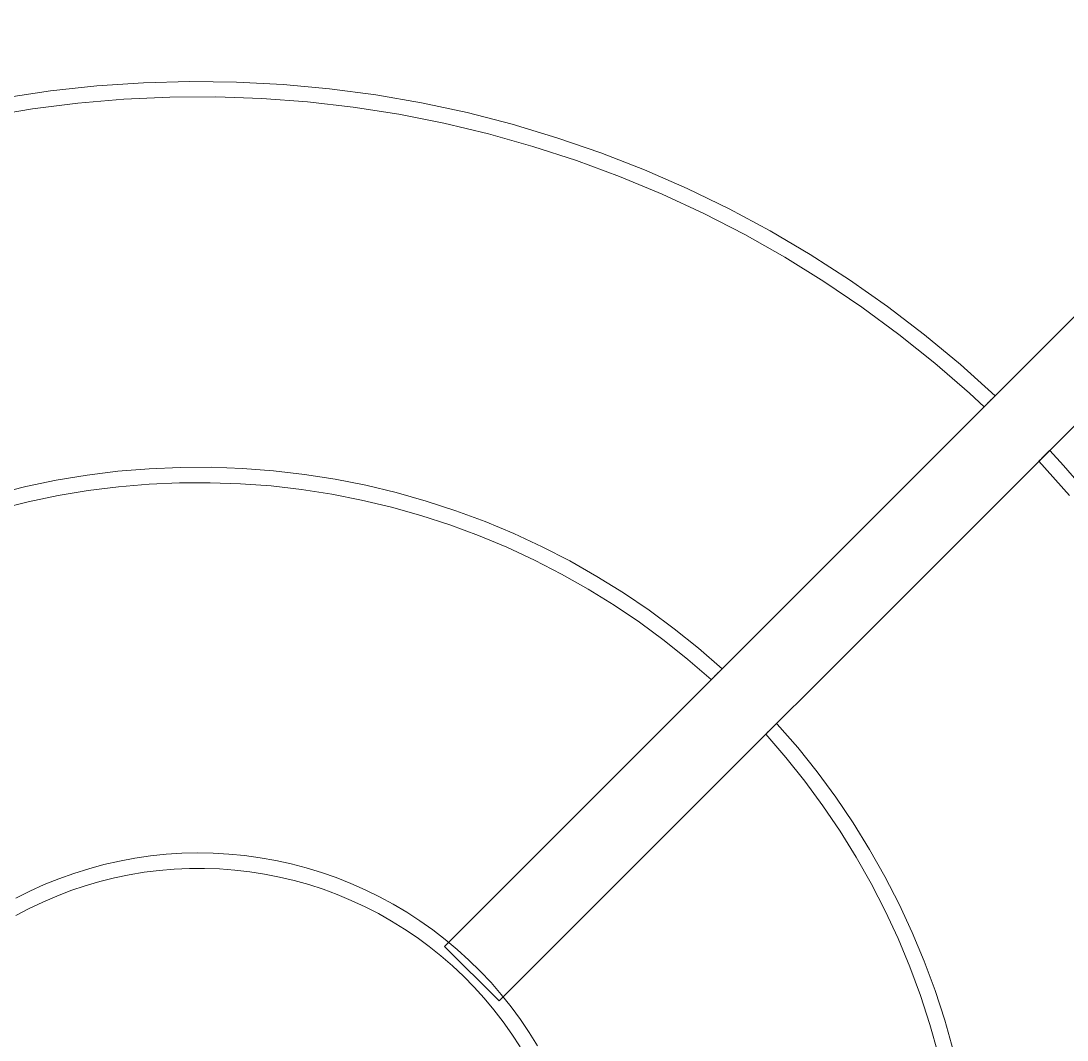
# Model space of a CAD drawing. Header units: millimetres. Extents: x -22227 to 20164, y 15335 to 61747.
# Drawn here: x -6296.5 to -6160.9, y 61273.7 to 61405.8 of the extents above; entities that cross this region are included whole.
import ezdxf

# ---------------------------------------------------------------- set-up
doc = ezdxf.new("R2010")
doc.units = ezdxf.units.MM
doc.layers.add('A-DETL-THIN', color=7, linetype='Continuous', lineweight=9)
doc.layers.add('M-EQPM', color=7, linetype='Continuous', lineweight=5)

# ---------------------------------------------------------------- blocks, each defined once
blk = doc.blocks.new('DanNong_VRV - OD-A-1-1235631-MẶT BẰNG BỐ TRÍ THIẾT BỊ')
at = {"layer": 'M-EQPM'}
for p, q in [((-410.68, 227.11), (-218.35, 419.45)), ((-221.18, 416.62), (-410.68, 227.11)), ((-211.28, 412.38), (-403.61, 220.04)), ((-403.61, 220.04), (-214.1, 409.55)), ((-403.61, 220.04), (-410.68, 227.11)), ((-410.68, 227.11), (-403.61, 220.04))]:
    blk.add_line(p, q, dxfattribs=at)
at = {"layer": 'M-EQPM', "flags": 128}
for points in [[(-339.32, 298.47), (-343.81, 302.51), (-348.46, 306.37), (-353.26, 310.03), (-358.2, 313.5), (-363.28, 316.77), (-368.49, 319.84), (-373.81, 322.69), (-379.24, 325.33), (-384.77, 327.75), (-390.4, 329.95), (-396.11, 331.92), (-401.89, 333.66), (-407.74, 335.17), (-413.64, 336.44), (-419.59, 337.48), (-425.58, 338.27), (-431.6, 338.83), (-437.63, 339.14), (-443.67, 339.22), (-449.7, 339.05), (-455.73, 338.64), (-461.73, 337.99), (-467.71, 337.1)], [(-469.97, 334.67), (-464.09, 335.65), (-458.18, 336.4), (-452.24, 336.9), (-446.28, 337.17), (-440.32, 337.21), (-434.37, 337), (-428.43, 336.56), (-422.5, 335.87), (-416.62, 334.96), (-410.77, 333.8), (-404.97, 332.42), (-399.24, 330.8), (-393.57, 328.96), (-387.98, 326.89), (-382.48, 324.6), (-377.07, 322.09), (-371.77, 319.37), (-366.58, 316.43), (-361.52, 313.29), (-356.58, 309.96), (-351.78, 306.42), (-347.13, 302.7), (-342.63, 298.8), (-340.74, 297.06)], [(-326.49, 284.87), (-330.44, 289.44), (-332.25, 291.4)], [(-374.71, 263.09), (-377.75, 265.74), (-380.91, 268.27), (-384.16, 270.67), (-387.5, 272.93), (-390.93, 275.06), (-394.44, 277.06), (-398.04, 278.91), (-401.7, 280.61), (-405.42, 282.17), (-409.21, 283.58), (-413.05, 284.83), (-416.94, 285.93), (-420.87, 286.88), (-424.83, 287.66), (-428.82, 288.29), (-432.83, 288.76), (-436.86, 289.06), (-440.9, 289.21), (-444.94, 289.19), (-448.97, 289.01), (-453, 288.68), (-457.01, 288.18), (-460.99, 287.52), (-464.95, 286.7), (-468.87, 285.72)], [(-333.66, 289.99), (-329.68, 285.55)], [(-468.47, 283.76), (-464.63, 284.72), (-460.75, 285.53), (-456.84, 286.18), (-452.92, 286.67), (-448.97, 287.01), (-445.01, 287.19), (-441.05, 287.21), (-437.1, 287.07), (-433.15, 286.78), (-429.21, 286.33), (-425.3, 285.72), (-421.42, 284.95), (-417.57, 284.03), (-413.75, 282.96), (-409.99, 281.73), (-406.28, 280.36), (-402.62, 278.83), (-399.03, 277.17), (-395.51, 275.36), (-392.06, 273.41), (-388.69, 271.32), (-385.41, 269.11), (-382.22, 266.76), (-379.13, 264.29), (-376.14, 261.69), (-376.12, 261.67)], [(-344.76, 213.66), (-345.85, 217.55), (-347.1, 221.39), (-348.5, 225.18), (-350.06, 228.91), (-351.76, 232.57), (-353.6, 236.17), (-355.59, 239.68), (-357.72, 243.12), (-359.98, 246.46), (-362.38, 249.72), (-364.9, 252.87), (-367.55, 255.92), (-367.63, 256.02)], [(-369.05, 254.6), (-366.45, 251.61), (-363.98, 248.52), (-361.63, 245.33), (-359.41, 242.05), (-357.33, 238.69), (-355.38, 235.24), (-353.57, 231.72), (-351.9, 228.13), (-350.38, 224.47), (-349, 220.76), (-347.77, 216.99), (-346.7, 213.18)], [(-398.62, 214.21), (-399.69, 215.94), (-400.83, 217.63), (-402.04, 219.27), (-403.32, 220.87), (-404.65, 222.41), (-406.05, 223.89), (-407.51, 225.32), (-409.02, 226.69), (-410.58, 228), (-412.2, 229.25), (-413.86, 230.42), (-415.57, 231.54), (-417.33, 232.58), (-419.12, 233.55), (-420.95, 234.45), (-422.82, 235.27), (-424.72, 236.02), (-426.64, 236.69), (-428.59, 237.29), (-430.57, 237.81), (-432.56, 238.24), (-434.57, 238.6), (-436.59, 238.88), (-438.62, 239.07), (-440.65, 239.19), (-442.69, 239.22), (-444.73, 239.17), (-446.77, 239.04), (-448.8, 238.83), (-450.82, 238.54), (-452.82, 238.17), (-454.81, 237.71), (-456.78, 237.18), (-458.73, 236.57), (-460.65, 235.88), (-462.54, 235.12), (-464.4, 234.28), (-466.22, 233.37)], [(-466.22, 231.1), (-464.49, 232.01), (-462.72, 232.86), (-460.92, 233.63), (-459.09, 234.33), (-457.23, 234.96), (-455.35, 235.51), (-453.45, 235.98), (-451.53, 236.38), (-449.6, 236.71), (-447.65, 236.95), (-445.7, 237.12), (-443.74, 237.21), (-441.78, 237.22), (-439.83, 237.15), (-437.87, 237), (-435.92, 236.78), (-433.99, 236.48), (-432.07, 236.1), (-430.16, 235.64), (-428.27, 235.11), (-426.41, 234.51), (-424.57, 233.82), (-422.76, 233.07), (-420.98, 232.25), (-419.24, 231.35), (-417.53, 230.39), (-415.87, 229.35), (-414.24, 228.26), (-412.67, 227.09), (-411.14, 225.87), (-409.66, 224.59), (-408.23, 223.24), (-406.85, 221.84), (-405.54, 220.39), (-404.28, 218.89), (-403.09, 217.34), (-401.95, 215.74), (-400.89, 214.09)]]:
    blk.add_lwpolyline(points, dxfattribs=at)
at = {"layer": 'M-EQPM'}
for points in [[(-339.32, 298.47), (-339.32, 298.47), (-339.34, 298.45), (-339.45, 298.35), (-339.61, 298.19), (-339.81, 297.99), (-340.03, 297.77), (-340.25, 297.54), (-340.45, 297.34), (-340.61, 297.18), (-340.71, 297.08), (-340.74, 297.06), (-340.74, 297.06)], [(-340.74, 297.06), (-340.74, 297.06), (-340.71, 297.08), (-340.61, 297.18), (-340.45, 297.34), (-340.25, 297.54), (-340.03, 297.77), (-339.81, 297.99), (-339.61, 298.19), (-339.45, 298.35), (-339.34, 298.45), (-339.32, 298.47), (-339.32, 298.47)], [(-333.66, 289.99), (-333.66, 289.99), (-333.64, 290.01), (-333.54, 290.11), (-333.38, 290.27), (-333.18, 290.47), (-332.96, 290.69), (-332.74, 290.92), (-332.53, 291.12), (-332.38, 291.28), (-332.27, 291.38), (-332.25, 291.4), (-332.25, 291.4)], [(-332.25, 291.4), (-332.25, 291.4), (-332.27, 291.38), (-332.38, 291.28), (-332.53, 291.12), (-332.74, 290.92), (-332.96, 290.69), (-333.18, 290.47), (-333.38, 290.27), (-333.54, 290.11), (-333.64, 290.01), (-333.66, 289.99), (-333.66, 289.99)], [(-374.71, 263.09), (-374.71, 263.09), (-374.73, 263.07), (-374.83, 262.96), (-374.99, 262.8), (-375.19, 262.6), (-375.41, 262.38), (-375.64, 262.16), (-375.84, 261.96), (-376, 261.8), (-376.1, 261.7), (-376.12, 261.67), (-376.12, 261.67)], [(-376.12, 261.67), (-376.12, 261.67), (-376.1, 261.7), (-376, 261.8), (-375.84, 261.96), (-375.64, 262.16), (-375.41, 262.38), (-375.19, 262.6), (-374.99, 262.8), (-374.83, 262.96), (-374.73, 263.07), (-374.71, 263.09), (-374.71, 263.09)], [(-369.05, 254.6), (-369.05, 254.6), (-369.03, 254.62), (-368.92, 254.73), (-368.77, 254.89), (-368.56, 255.09), (-368.34, 255.31), (-368.12, 255.53), (-367.92, 255.73), (-367.76, 255.89), (-367.66, 255.99), (-367.63, 256.02), (-367.63, 256.02)], [(-367.63, 256.02), (-367.63, 256.02), (-367.66, 255.99), (-367.76, 255.89), (-367.92, 255.73), (-368.12, 255.53), (-368.34, 255.31), (-368.56, 255.09), (-368.77, 254.89), (-368.92, 254.73), (-369.03, 254.62), (-369.05, 254.6), (-369.05, 254.6)]]:
    blk.add_open_spline(points, degree=3, dxfattribs=at)
blk = doc.blocks.new('DanNong_VRV - OD-A-1-V165-MẶT BẰNG BỐ TRÍ THIẾT BỊ')
at = {"layer": 'A-DETL-THIN'}
blk.add_line((-367.55, 255.92), (-367.63, 256.02), dxfattribs=at)
at = {"layer": 'M-EQPM'}
for p, q in [((-410.68, 227.11), (-218.35, 419.45)), ((-221.18, 416.62), (-410.68, 227.11)), ((-211.28, 412.38), (-403.61, 220.04)), ((-403.61, 220.04), (-214.1, 409.55)), ((-403.61, 220.04), (-410.68, 227.11)), ((-410.68, 227.11), (-403.61, 220.04))]:
    blk.add_line(p, q, dxfattribs=at)
at = {"layer": 'M-EQPM', "flags": 128}
for points in [[(-339.32, 298.47), (-343.81, 302.51), (-348.46, 306.37), (-353.26, 310.03), (-358.2, 313.5), (-363.28, 316.77), (-368.49, 319.84), (-373.81, 322.69), (-379.24, 325.33), (-384.77, 327.75), (-390.4, 329.95), (-396.11, 331.92), (-401.89, 333.66), (-407.74, 335.17), (-413.64, 336.44), (-419.59, 337.48), (-425.58, 338.27), (-431.6, 338.83), (-437.63, 339.14), (-443.67, 339.22), (-449.7, 339.05), (-455.73, 338.64), (-461.73, 337.99), (-467.71, 337.1)], [(-469.97, 334.67), (-464.09, 335.65), (-458.18, 336.4), (-452.24, 336.9), (-446.28, 337.17), (-440.32, 337.21), (-434.37, 337), (-428.43, 336.56), (-422.5, 335.87), (-416.62, 334.96), (-410.77, 333.8), (-404.97, 332.42), (-399.24, 330.8), (-393.57, 328.96), (-387.98, 326.89), (-382.48, 324.6), (-377.07, 322.09), (-371.77, 319.37), (-366.58, 316.43), (-361.52, 313.29), (-356.58, 309.96), (-351.78, 306.42), (-347.13, 302.7), (-342.63, 298.8), (-340.74, 297.06)], [(-326.49, 284.87), (-330.44, 289.44), (-332.25, 291.4)], [(-374.71, 263.09), (-377.75, 265.74), (-380.91, 268.27), (-384.16, 270.67), (-387.5, 272.93), (-390.93, 275.06), (-394.44, 277.06), (-398.04, 278.91), (-401.7, 280.61), (-405.42, 282.17), (-409.21, 283.58), (-413.05, 284.83), (-416.94, 285.93), (-420.87, 286.88), (-424.83, 287.66), (-428.82, 288.29), (-432.83, 288.76), (-436.86, 289.06), (-440.9, 289.21), (-444.94, 289.19), (-448.97, 289.01), (-453, 288.68), (-457.01, 288.18), (-460.99, 287.52), (-464.95, 286.7), (-468.87, 285.72)], [(-333.66, 289.99), (-329.68, 285.55)], [(-468.47, 283.76), (-464.63, 284.72), (-460.75, 285.53), (-456.84, 286.18), (-452.92, 286.67), (-448.97, 287.01), (-445.01, 287.19), (-441.05, 287.21), (-437.1, 287.07), (-433.15, 286.78), (-429.21, 286.33), (-425.3, 285.72), (-421.42, 284.95), (-417.57, 284.03), (-413.75, 282.96), (-409.99, 281.73), (-406.28, 280.36), (-402.62, 278.83), (-399.03, 277.17), (-395.51, 275.36), (-392.06, 273.41), (-388.69, 271.32), (-385.41, 269.11), (-382.22, 266.76), (-379.13, 264.29), (-376.14, 261.69), (-376.12, 261.67)], [(-344.76, 213.66), (-345.85, 217.55), (-347.1, 221.39), (-348.5, 225.18), (-350.06, 228.91), (-351.76, 232.57), (-353.6, 236.17), (-355.59, 239.68), (-357.72, 243.12), (-359.98, 246.46), (-362.38, 249.72), (-364.9, 252.87), (-367.55, 255.92), (-367.63, 256.02)], [(-369.05, 254.6), (-366.45, 251.61), (-363.98, 248.52), (-361.63, 245.33), (-359.41, 242.05), (-357.33, 238.69), (-355.38, 235.24), (-353.57, 231.72), (-351.9, 228.13), (-350.38, 224.47), (-349, 220.76), (-347.77, 216.99), (-346.7, 213.18)], [(-398.62, 214.21), (-399.69, 215.94), (-400.83, 217.63), (-402.04, 219.27), (-403.32, 220.87), (-404.65, 222.41), (-406.05, 223.89), (-407.51, 225.32), (-409.02, 226.69), (-410.58, 228), (-412.2, 229.25), (-413.86, 230.42), (-415.57, 231.54), (-417.33, 232.58), (-419.12, 233.55), (-420.95, 234.45), (-422.82, 235.27), (-424.72, 236.02), (-426.64, 236.69), (-428.59, 237.29), (-430.57, 237.81), (-432.56, 238.24), (-434.57, 238.6), (-436.59, 238.88), (-438.62, 239.07), (-440.65, 239.19), (-442.69, 239.22), (-444.73, 239.17), (-446.77, 239.04), (-448.8, 238.83), (-450.82, 238.54), (-452.82, 238.17), (-454.81, 237.71), (-456.78, 237.18), (-458.73, 236.57), (-460.65, 235.88), (-462.54, 235.12), (-464.4, 234.28), (-466.22, 233.37)], [(-466.22, 231.1), (-464.49, 232.01), (-462.72, 232.86), (-460.92, 233.63), (-459.09, 234.33), (-457.23, 234.96), (-455.35, 235.51), (-453.45, 235.98), (-451.53, 236.38), (-449.6, 236.71), (-447.65, 236.95), (-445.7, 237.12), (-443.74, 237.21), (-441.78, 237.22), (-439.83, 237.15), (-437.87, 237), (-435.92, 236.78), (-433.99, 236.48), (-432.07, 236.1), (-430.16, 235.64), (-428.27, 235.11), (-426.41, 234.51), (-424.57, 233.82), (-422.76, 233.07), (-420.98, 232.25), (-419.24, 231.35), (-417.53, 230.39), (-415.87, 229.35), (-414.24, 228.26), (-412.67, 227.09), (-411.14, 225.87), (-409.66, 224.59), (-408.23, 223.24), (-406.85, 221.84), (-405.54, 220.39), (-404.28, 218.89), (-403.09, 217.34), (-401.95, 215.74), (-400.89, 214.09)]]:
    blk.add_lwpolyline(points, dxfattribs=at)
at = {"layer": 'M-EQPM'}
for points in [[(-339.32, 298.47), (-339.32, 298.47), (-339.34, 298.45), (-339.45, 298.35), (-339.61, 298.19), (-339.81, 297.99), (-340.03, 297.77), (-340.25, 297.54), (-340.45, 297.34), (-340.61, 297.18), (-340.71, 297.08), (-340.74, 297.06), (-340.74, 297.06)], [(-340.74, 297.06), (-340.74, 297.06), (-340.71, 297.08), (-340.61, 297.18), (-340.45, 297.34), (-340.25, 297.54), (-340.03, 297.77), (-339.81, 297.99), (-339.61, 298.19), (-339.45, 298.35), (-339.34, 298.45), (-339.32, 298.47), (-339.32, 298.47)], [(-333.66, 289.99), (-333.66, 289.99), (-333.64, 290.01), (-333.54, 290.11), (-333.38, 290.27), (-333.18, 290.47), (-332.96, 290.69), (-332.74, 290.92), (-332.53, 291.12), (-332.38, 291.28), (-332.27, 291.38), (-332.25, 291.4), (-332.25, 291.4)], [(-332.25, 291.4), (-332.25, 291.4), (-332.27, 291.38), (-332.38, 291.28), (-332.53, 291.12), (-332.74, 290.92), (-332.96, 290.69), (-333.18, 290.47), (-333.38, 290.27), (-333.54, 290.11), (-333.64, 290.01), (-333.66, 289.99), (-333.66, 289.99)], [(-374.71, 263.09), (-374.71, 263.09), (-374.73, 263.07), (-374.83, 262.96), (-374.99, 262.8), (-375.19, 262.6), (-375.41, 262.38), (-375.64, 262.16), (-375.84, 261.96), (-376, 261.8), (-376.1, 261.7), (-376.12, 261.67), (-376.12, 261.67)], [(-376.12, 261.67), (-376.12, 261.67), (-376.1, 261.7), (-376, 261.8), (-375.84, 261.96), (-375.64, 262.16), (-375.41, 262.38), (-375.19, 262.6), (-374.99, 262.8), (-374.83, 262.96), (-374.73, 263.07), (-374.71, 263.09), (-374.71, 263.09)], [(-369.05, 254.6), (-369.05, 254.6), (-369.03, 254.62), (-368.92, 254.73), (-368.77, 254.89), (-368.56, 255.09), (-368.34, 255.31), (-368.12, 255.53), (-367.92, 255.73), (-367.76, 255.89), (-367.66, 255.99), (-367.63, 256.02), (-367.63, 256.02)], [(-367.63, 256.02), (-367.63, 256.02), (-367.66, 255.99), (-367.76, 255.89), (-367.92, 255.73), (-368.12, 255.53), (-368.34, 255.31), (-368.56, 255.09), (-368.77, 254.89), (-368.92, 254.73), (-369.03, 254.62), (-369.05, 254.6), (-369.05, 254.6)]]:
    blk.add_open_spline(points, degree=3, dxfattribs=at)
blk = doc.blocks.new('DanNong_VRV - OD-A-1-V174-MẶT BẰNG BỐ TRÍ THIẾT BỊ')
at = {"layer": 'A-DETL-THIN'}
blk.add_line((-367.55, 255.92), (-367.63, 256.02), dxfattribs=at)
at = {"layer": 'M-EQPM'}
for p, q in [((-410.68, 227.11), (-218.35, 419.45)), ((-410.68, 227.11), (-218.35, 419.45)), ((-221.18, 416.62), (-410.68, 227.11)), ((-221.18, 416.62), (-410.68, 227.11)), ((-211.28, 412.38), (-403.61, 220.04)), ((-211.28, 412.38), (-403.61, 220.04)), ((-403.61, 220.04), (-214.1, 409.55)), ((-403.61, 220.04), (-214.1, 409.55)), ((-403.61, 220.04), (-410.68, 227.11)), ((-410.68, 227.11), (-403.61, 220.04)), ((-403.61, 220.04), (-410.68, 227.11)), ((-410.68, 227.11), (-403.61, 220.04))]:
    blk.add_line(p, q, dxfattribs=at)
at = {"layer": 'M-EQPM', "flags": 128}
for points in [[(-339.32, 298.47), (-343.81, 302.51), (-348.46, 306.37), (-353.26, 310.03), (-358.2, 313.5), (-363.28, 316.77), (-368.49, 319.84), (-373.81, 322.69), (-379.24, 325.33), (-384.77, 327.75), (-390.4, 329.95), (-396.11, 331.92), (-401.89, 333.66), (-407.74, 335.17), (-413.64, 336.44), (-419.59, 337.48), (-425.58, 338.27), (-431.6, 338.83), (-437.63, 339.14), (-443.67, 339.22), (-449.7, 339.05), (-455.73, 338.64), (-461.73, 337.99), (-467.71, 337.1)], [(-339.32, 298.47), (-343.81, 302.51), (-348.46, 306.37), (-353.26, 310.03), (-358.2, 313.5), (-363.28, 316.77), (-368.49, 319.84), (-373.81, 322.69), (-379.24, 325.33), (-384.77, 327.75), (-390.4, 329.95), (-396.11, 331.92), (-401.89, 333.66), (-407.74, 335.17), (-413.64, 336.44), (-419.59, 337.48), (-425.58, 338.27), (-431.6, 338.83), (-437.63, 339.14), (-443.67, 339.22), (-449.7, 339.05), (-455.73, 338.64), (-461.73, 337.99), (-467.71, 337.1)], [(-469.97, 334.67), (-464.09, 335.65), (-458.18, 336.4), (-452.24, 336.9), (-446.28, 337.17), (-440.32, 337.21), (-434.37, 337), (-428.43, 336.56), (-422.5, 335.87), (-416.62, 334.96), (-410.77, 333.8), (-404.97, 332.42), (-399.24, 330.8), (-393.57, 328.96), (-387.98, 326.89), (-382.48, 324.6), (-377.07, 322.09), (-371.77, 319.37), (-366.58, 316.43), (-361.52, 313.29), (-356.58, 309.96), (-351.78, 306.42), (-347.13, 302.7), (-342.63, 298.8), (-340.74, 297.06)], [(-469.97, 334.67), (-464.09, 335.65), (-458.18, 336.4), (-452.24, 336.9), (-446.28, 337.17), (-440.32, 337.21), (-434.37, 337), (-428.43, 336.56), (-422.5, 335.87), (-416.62, 334.96), (-410.77, 333.8), (-404.97, 332.42), (-399.24, 330.8), (-393.57, 328.96), (-387.98, 326.89), (-382.48, 324.6), (-377.07, 322.09), (-371.77, 319.37), (-366.58, 316.43), (-361.52, 313.29), (-356.58, 309.96), (-351.78, 306.42), (-347.13, 302.7), (-342.63, 298.8), (-340.74, 297.06)], [(-326.49, 284.87), (-330.44, 289.44), (-332.25, 291.4)], [(-326.49, 284.87), (-330.44, 289.44), (-332.25, 291.4)], [(-374.71, 263.09), (-377.75, 265.74), (-380.91, 268.27), (-384.16, 270.67), (-387.5, 272.93), (-390.93, 275.06), (-394.44, 277.06), (-398.04, 278.91), (-401.7, 280.61), (-405.42, 282.17), (-409.21, 283.58), (-413.05, 284.83), (-416.94, 285.93), (-420.87, 286.88), (-424.83, 287.66), (-428.82, 288.29), (-432.83, 288.76), (-436.86, 289.06), (-440.9, 289.21), (-444.94, 289.19), (-448.97, 289.01), (-453, 288.68), (-457.01, 288.18), (-460.99, 287.52), (-464.95, 286.7), (-468.87, 285.72)], [(-374.71, 263.09), (-377.75, 265.74), (-380.91, 268.27), (-384.16, 270.67), (-387.5, 272.93), (-390.93, 275.06), (-394.44, 277.06), (-398.04, 278.91), (-401.7, 280.61), (-405.42, 282.17), (-409.21, 283.58), (-413.05, 284.83), (-416.94, 285.93), (-420.87, 286.88), (-424.83, 287.66), (-428.82, 288.29), (-432.83, 288.76), (-436.86, 289.06), (-440.9, 289.21), (-444.94, 289.19), (-448.97, 289.01), (-453, 288.68), (-457.01, 288.18), (-460.99, 287.52), (-464.95, 286.7), (-468.87, 285.72)], [(-333.66, 289.99), (-329.68, 285.55)], [(-333.66, 289.99), (-329.68, 285.55)], [(-468.47, 283.76), (-464.63, 284.72), (-460.75, 285.53), (-456.84, 286.18), (-452.92, 286.67), (-448.97, 287.01), (-445.01, 287.19), (-441.05, 287.21), (-437.1, 287.07), (-433.15, 286.78), (-429.21, 286.33), (-425.3, 285.72), (-421.42, 284.95), (-417.57, 284.03), (-413.75, 282.96), (-409.99, 281.73), (-406.28, 280.36), (-402.62, 278.83), (-399.03, 277.17), (-395.51, 275.36), (-392.06, 273.41), (-388.69, 271.32), (-385.41, 269.11), (-382.22, 266.76), (-379.13, 264.29), (-376.14, 261.69), (-376.12, 261.67)], [(-468.47, 283.76), (-464.63, 284.72), (-460.75, 285.53), (-456.84, 286.18), (-452.92, 286.67), (-448.97, 287.01), (-445.01, 287.19), (-441.05, 287.21), (-437.1, 287.07), (-433.15, 286.78), (-429.21, 286.33), (-425.3, 285.72), (-421.42, 284.95), (-417.57, 284.03), (-413.75, 282.96), (-409.99, 281.73), (-406.28, 280.36), (-402.62, 278.83), (-399.03, 277.17), (-395.51, 275.36), (-392.06, 273.41), (-388.69, 271.32), (-385.41, 269.11), (-382.22, 266.76), (-379.13, 264.29), (-376.14, 261.69), (-376.12, 261.67)], [(-344.76, 213.66), (-345.85, 217.55), (-347.1, 221.39), (-348.5, 225.18), (-350.06, 228.91), (-351.76, 232.57), (-353.6, 236.17), (-355.59, 239.68), (-357.72, 243.12), (-359.98, 246.46), (-362.38, 249.72), (-364.9, 252.87), (-367.55, 255.92), (-367.63, 256.02)], [(-344.76, 213.66), (-345.85, 217.55), (-347.1, 221.39), (-348.5, 225.18), (-350.06, 228.91), (-351.76, 232.57), (-353.6, 236.17), (-355.59, 239.68), (-357.72, 243.12), (-359.98, 246.46), (-362.38, 249.72), (-364.9, 252.87), (-367.55, 255.92), (-367.63, 256.02)], [(-369.05, 254.6), (-366.45, 251.61), (-363.98, 248.52), (-361.63, 245.33), (-359.41, 242.05), (-357.33, 238.69), (-355.38, 235.24), (-353.57, 231.72), (-351.9, 228.13), (-350.38, 224.47), (-349, 220.76), (-347.77, 216.99), (-346.7, 213.18)], [(-369.05, 254.6), (-366.45, 251.61), (-363.98, 248.52), (-361.63, 245.33), (-359.41, 242.05), (-357.33, 238.69), (-355.38, 235.24), (-353.57, 231.72), (-351.9, 228.13), (-350.38, 224.47), (-349, 220.76), (-347.77, 216.99), (-346.7, 213.18)], [(-398.62, 214.21), (-399.69, 215.94), (-400.83, 217.63), (-402.04, 219.27), (-403.32, 220.87), (-404.65, 222.41), (-406.05, 223.89), (-407.51, 225.32), (-409.02, 226.69), (-410.58, 228), (-412.2, 229.25), (-413.86, 230.42), (-415.57, 231.54), (-417.33, 232.58), (-419.12, 233.55), (-420.95, 234.45), (-422.82, 235.27), (-424.72, 236.02), (-426.64, 236.69), (-428.59, 237.29), (-430.57, 237.81), (-432.56, 238.24), (-434.57, 238.6), (-436.59, 238.88), (-438.62, 239.07), (-440.65, 239.19), (-442.69, 239.22), (-444.73, 239.17), (-446.77, 239.04), (-448.8, 238.83), (-450.82, 238.54), (-452.82, 238.17), (-454.81, 237.71), (-456.78, 237.18), (-458.73, 236.57), (-460.65, 235.88), (-462.54, 235.12), (-464.4, 234.28), (-466.22, 233.37)], [(-398.62, 214.21), (-399.69, 215.94), (-400.83, 217.63), (-402.04, 219.27), (-403.32, 220.87), (-404.65, 222.41), (-406.05, 223.89), (-407.51, 225.32), (-409.02, 226.69), (-410.58, 228), (-412.2, 229.25), (-413.86, 230.42), (-415.57, 231.54), (-417.33, 232.58), (-419.12, 233.55), (-420.95, 234.45), (-422.82, 235.27), (-424.72, 236.02), (-426.64, 236.69), (-428.59, 237.29), (-430.57, 237.81), (-432.56, 238.24), (-434.57, 238.6), (-436.59, 238.88), (-438.62, 239.07), (-440.65, 239.19), (-442.69, 239.22), (-444.73, 239.17), (-446.77, 239.04), (-448.8, 238.83), (-450.82, 238.54), (-452.82, 238.17), (-454.81, 237.71), (-456.78, 237.18), (-458.73, 236.57), (-460.65, 235.88), (-462.54, 235.12), (-464.4, 234.28), (-466.22, 233.37)], [(-466.22, 231.1), (-464.49, 232.01), (-462.72, 232.86), (-460.92, 233.63), (-459.09, 234.33), (-457.23, 234.96), (-455.35, 235.51), (-453.45, 235.98), (-451.53, 236.38), (-449.6, 236.71), (-447.65, 236.95), (-445.7, 237.12), (-443.74, 237.21), (-441.78, 237.22), (-439.83, 237.15), (-437.87, 237), (-435.92, 236.78), (-433.99, 236.48), (-432.07, 236.1), (-430.16, 235.64), (-428.27, 235.11), (-426.41, 234.51), (-424.57, 233.82), (-422.76, 233.07), (-420.98, 232.25), (-419.24, 231.35), (-417.53, 230.39), (-415.87, 229.35), (-414.24, 228.26), (-412.67, 227.09), (-411.14, 225.87), (-409.66, 224.59), (-408.23, 223.24), (-406.85, 221.84), (-405.54, 220.39), (-404.28, 218.89), (-403.09, 217.34), (-401.95, 215.74), (-400.89, 214.09)], [(-466.22, 231.1), (-464.49, 232.01), (-462.72, 232.86), (-460.92, 233.63), (-459.09, 234.33), (-457.23, 234.96), (-455.35, 235.51), (-453.45, 235.98), (-451.53, 236.38), (-449.6, 236.71), (-447.65, 236.95), (-445.7, 237.12), (-443.74, 237.21), (-441.78, 237.22), (-439.83, 237.15), (-437.87, 237), (-435.92, 236.78), (-433.99, 236.48), (-432.07, 236.1), (-430.16, 235.64), (-428.27, 235.11), (-426.41, 234.51), (-424.57, 233.82), (-422.76, 233.07), (-420.98, 232.25), (-419.24, 231.35), (-417.53, 230.39), (-415.87, 229.35), (-414.24, 228.26), (-412.67, 227.09), (-411.14, 225.87), (-409.66, 224.59), (-408.23, 223.24), (-406.85, 221.84), (-405.54, 220.39), (-404.28, 218.89), (-403.09, 217.34), (-401.95, 215.74), (-400.89, 214.09)]]:
    blk.add_lwpolyline(points, dxfattribs=at)
at = {"layer": 'M-EQPM'}
for points in [[(-339.32, 298.47), (-339.32, 298.47), (-339.34, 298.45), (-339.45, 298.35), (-339.61, 298.19), (-339.81, 297.99), (-340.03, 297.77), (-340.25, 297.54), (-340.45, 297.34), (-340.61, 297.18), (-340.71, 297.08), (-340.74, 297.06), (-340.74, 297.06)], [(-340.74, 297.06), (-340.74, 297.06), (-340.71, 297.08), (-340.61, 297.18), (-340.45, 297.34), (-340.25, 297.54), (-340.03, 297.77), (-339.81, 297.99), (-339.61, 298.19), (-339.45, 298.35), (-339.34, 298.45), (-339.32, 298.47), (-339.32, 298.47)], [(-339.32, 298.47), (-339.32, 298.47), (-339.34, 298.45), (-339.45, 298.35), (-339.61, 298.19), (-339.81, 297.99), (-340.03, 297.77), (-340.25, 297.54), (-340.45, 297.34), (-340.61, 297.18), (-340.71, 297.08), (-340.74, 297.06), (-340.74, 297.06)], [(-340.74, 297.06), (-340.74, 297.06), (-340.71, 297.08), (-340.61, 297.18), (-340.45, 297.34), (-340.25, 297.54), (-340.03, 297.77), (-339.81, 297.99), (-339.61, 298.19), (-339.45, 298.35), (-339.34, 298.45), (-339.32, 298.47), (-339.32, 298.47)], [(-333.66, 289.99), (-333.66, 289.99), (-333.64, 290.01), (-333.54, 290.11), (-333.38, 290.27), (-333.18, 290.47), (-332.96, 290.69), (-332.74, 290.92), (-332.53, 291.12), (-332.38, 291.28), (-332.27, 291.38), (-332.25, 291.4), (-332.25, 291.4)], [(-332.25, 291.4), (-332.25, 291.4), (-332.27, 291.38), (-332.38, 291.28), (-332.53, 291.12), (-332.74, 290.92), (-332.96, 290.69), (-333.18, 290.47), (-333.38, 290.27), (-333.54, 290.11), (-333.64, 290.01), (-333.66, 289.99), (-333.66, 289.99)], [(-333.66, 289.99), (-333.66, 289.99), (-333.64, 290.01), (-333.54, 290.11), (-333.38, 290.27), (-333.18, 290.47), (-332.96, 290.69), (-332.74, 290.92), (-332.53, 291.12), (-332.38, 291.28), (-332.27, 291.38), (-332.25, 291.4), (-332.25, 291.4)], [(-332.25, 291.4), (-332.25, 291.4), (-332.27, 291.38), (-332.38, 291.28), (-332.53, 291.12), (-332.74, 290.92), (-332.96, 290.69), (-333.18, 290.47), (-333.38, 290.27), (-333.54, 290.11), (-333.64, 290.01), (-333.66, 289.99), (-333.66, 289.99)], [(-374.71, 263.09), (-374.71, 263.09), (-374.73, 263.07), (-374.83, 262.96), (-374.99, 262.8), (-375.19, 262.6), (-375.41, 262.38), (-375.64, 262.16), (-375.84, 261.96), (-376, 261.8), (-376.1, 261.7), (-376.12, 261.67), (-376.12, 261.67)], [(-376.12, 261.67), (-376.12, 261.67), (-376.1, 261.7), (-376, 261.8), (-375.84, 261.96), (-375.64, 262.16), (-375.41, 262.38), (-375.19, 262.6), (-374.99, 262.8), (-374.83, 262.96), (-374.73, 263.07), (-374.71, 263.09), (-374.71, 263.09)], [(-374.71, 263.09), (-374.71, 263.09), (-374.73, 263.07), (-374.83, 262.96), (-374.99, 262.8), (-375.19, 262.6), (-375.41, 262.38), (-375.64, 262.16), (-375.84, 261.96), (-376, 261.8), (-376.1, 261.7), (-376.12, 261.67), (-376.12, 261.67)], [(-376.12, 261.67), (-376.12, 261.67), (-376.1, 261.7), (-376, 261.8), (-375.84, 261.96), (-375.64, 262.16), (-375.41, 262.38), (-375.19, 262.6), (-374.99, 262.8), (-374.83, 262.96), (-374.73, 263.07), (-374.71, 263.09), (-374.71, 263.09)], [(-369.05, 254.6), (-369.05, 254.6), (-369.03, 254.62), (-368.92, 254.73), (-368.77, 254.89), (-368.56, 255.09), (-368.34, 255.31), (-368.12, 255.53), (-367.92, 255.73), (-367.76, 255.89), (-367.66, 255.99), (-367.63, 256.02), (-367.63, 256.02)], [(-367.63, 256.02), (-367.63, 256.02), (-367.66, 255.99), (-367.76, 255.89), (-367.92, 255.73), (-368.12, 255.53), (-368.34, 255.31), (-368.56, 255.09), (-368.77, 254.89), (-368.92, 254.73), (-369.03, 254.62), (-369.05, 254.6), (-369.05, 254.6)], [(-369.05, 254.6), (-369.05, 254.6), (-369.03, 254.62), (-368.92, 254.73), (-368.77, 254.89), (-368.56, 255.09), (-368.34, 255.31), (-368.12, 255.53), (-367.92, 255.73), (-367.76, 255.89), (-367.66, 255.99), (-367.63, 256.02), (-367.63, 256.02)], [(-367.63, 256.02), (-367.63, 256.02), (-367.66, 255.99), (-367.76, 255.89), (-367.92, 255.73), (-368.12, 255.53), (-368.34, 255.31), (-368.56, 255.09), (-368.77, 254.89), (-368.92, 254.73), (-369.03, 254.62), (-369.05, 254.6), (-369.05, 254.6)]]:
    blk.add_open_spline(points, degree=3, dxfattribs=at)
blk = doc.blocks.new('DanNong_VRV - OD-A-1-V179-MẶT BẰNG BỐ TRÍ THIẾT BỊ')
at = {"layer": 'A-DETL-THIN'}
blk.add_line((-367.55, 255.92), (-367.63, 256.02), dxfattribs=at)
blk.add_line((-367.55, 255.92), (-367.63, 256.02), dxfattribs=at)
at = {"layer": 'M-EQPM'}
for p, q in [((-410.68, 227.11), (-218.35, 419.45)), ((-410.68, 227.11), (-218.35, 419.45)), ((-221.18, 416.62), (-410.68, 227.11)), ((-221.18, 416.62), (-410.68, 227.11)), ((-211.28, 412.38), (-403.61, 220.04)), ((-211.28, 412.38), (-403.61, 220.04)), ((-403.61, 220.04), (-214.1, 409.55)), ((-403.61, 220.04), (-214.1, 409.55)), ((-403.61, 220.04), (-410.68, 227.11)), ((-410.68, 227.11), (-403.61, 220.04)), ((-403.61, 220.04), (-410.68, 227.11)), ((-410.68, 227.11), (-403.61, 220.04))]:
    blk.add_line(p, q, dxfattribs=at)
at = {"layer": 'M-EQPM', "flags": 128}
for points in [[(-339.32, 298.47), (-343.81, 302.51), (-348.46, 306.37), (-353.26, 310.03), (-358.2, 313.5), (-363.28, 316.77), (-368.49, 319.84), (-373.81, 322.69), (-379.24, 325.33), (-384.77, 327.75), (-390.4, 329.95), (-396.11, 331.92), (-401.89, 333.66), (-407.74, 335.17), (-413.64, 336.44), (-419.59, 337.48), (-425.58, 338.27), (-431.6, 338.83), (-437.63, 339.14), (-443.67, 339.22), (-449.7, 339.05), (-455.73, 338.64), (-461.73, 337.99), (-467.71, 337.1)], [(-339.32, 298.47), (-343.81, 302.51), (-348.46, 306.37), (-353.26, 310.03), (-358.2, 313.5), (-363.28, 316.77), (-368.49, 319.84), (-373.81, 322.69), (-379.24, 325.33), (-384.77, 327.75), (-390.4, 329.95), (-396.11, 331.92), (-401.89, 333.66), (-407.74, 335.17), (-413.64, 336.44), (-419.59, 337.48), (-425.58, 338.27), (-431.6, 338.83), (-437.63, 339.14), (-443.67, 339.22), (-449.7, 339.05), (-455.73, 338.64), (-461.73, 337.99), (-467.71, 337.1)], [(-469.97, 334.67), (-464.09, 335.65), (-458.18, 336.4), (-452.24, 336.9), (-446.28, 337.17), (-440.32, 337.21), (-434.37, 337), (-428.43, 336.56), (-422.5, 335.87), (-416.62, 334.96), (-410.77, 333.8), (-404.97, 332.42), (-399.24, 330.8), (-393.57, 328.96), (-387.98, 326.89), (-382.48, 324.6), (-377.07, 322.09), (-371.77, 319.37), (-366.58, 316.43), (-361.52, 313.29), (-356.58, 309.96), (-351.78, 306.42), (-347.13, 302.7), (-342.63, 298.8), (-340.74, 297.06)], [(-469.97, 334.67), (-464.09, 335.65), (-458.18, 336.4), (-452.24, 336.9), (-446.28, 337.17), (-440.32, 337.21), (-434.37, 337), (-428.43, 336.56), (-422.5, 335.87), (-416.62, 334.96), (-410.77, 333.8), (-404.97, 332.42), (-399.24, 330.8), (-393.57, 328.96), (-387.98, 326.89), (-382.48, 324.6), (-377.07, 322.09), (-371.77, 319.37), (-366.58, 316.43), (-361.52, 313.29), (-356.58, 309.96), (-351.78, 306.42), (-347.13, 302.7), (-342.63, 298.8), (-340.74, 297.06)], [(-326.49, 284.87), (-330.44, 289.44), (-332.25, 291.4)], [(-326.49, 284.87), (-330.44, 289.44), (-332.25, 291.4)], [(-374.71, 263.09), (-377.75, 265.74), (-380.91, 268.27), (-384.16, 270.67), (-387.5, 272.93), (-390.93, 275.06), (-394.44, 277.06), (-398.04, 278.91), (-401.7, 280.61), (-405.42, 282.17), (-409.21, 283.58), (-413.05, 284.83), (-416.94, 285.93), (-420.87, 286.88), (-424.83, 287.66), (-428.82, 288.29), (-432.83, 288.76), (-436.86, 289.06), (-440.9, 289.21), (-444.94, 289.19), (-448.97, 289.01), (-453, 288.68), (-457.01, 288.18), (-460.99, 287.52), (-464.95, 286.7), (-468.87, 285.72)], [(-374.71, 263.09), (-377.75, 265.74), (-380.91, 268.27), (-384.16, 270.67), (-387.5, 272.93), (-390.93, 275.06), (-394.44, 277.06), (-398.04, 278.91), (-401.7, 280.61), (-405.42, 282.17), (-409.21, 283.58), (-413.05, 284.83), (-416.94, 285.93), (-420.87, 286.88), (-424.83, 287.66), (-428.82, 288.29), (-432.83, 288.76), (-436.86, 289.06), (-440.9, 289.21), (-444.94, 289.19), (-448.97, 289.01), (-453, 288.68), (-457.01, 288.18), (-460.99, 287.52), (-464.95, 286.7), (-468.87, 285.72)], [(-333.66, 289.99), (-329.68, 285.55)], [(-333.66, 289.99), (-329.68, 285.55)], [(-468.47, 283.76), (-464.63, 284.72), (-460.75, 285.53), (-456.84, 286.18), (-452.92, 286.67), (-448.97, 287.01), (-445.01, 287.19), (-441.05, 287.21), (-437.1, 287.07), (-433.15, 286.78), (-429.21, 286.33), (-425.3, 285.72), (-421.42, 284.95), (-417.57, 284.03), (-413.75, 282.96), (-409.99, 281.73), (-406.28, 280.36), (-402.62, 278.83), (-399.03, 277.17), (-395.51, 275.36), (-392.06, 273.41), (-388.69, 271.32), (-385.41, 269.11), (-382.22, 266.76), (-379.13, 264.29), (-376.14, 261.69), (-376.12, 261.67)], [(-468.47, 283.76), (-464.63, 284.72), (-460.75, 285.53), (-456.84, 286.18), (-452.92, 286.67), (-448.97, 287.01), (-445.01, 287.19), (-441.05, 287.21), (-437.1, 287.07), (-433.15, 286.78), (-429.21, 286.33), (-425.3, 285.72), (-421.42, 284.95), (-417.57, 284.03), (-413.75, 282.96), (-409.99, 281.73), (-406.28, 280.36), (-402.62, 278.83), (-399.03, 277.17), (-395.51, 275.36), (-392.06, 273.41), (-388.69, 271.32), (-385.41, 269.11), (-382.22, 266.76), (-379.13, 264.29), (-376.14, 261.69), (-376.12, 261.67)], [(-344.76, 213.66), (-345.85, 217.55), (-347.1, 221.39), (-348.5, 225.18), (-350.06, 228.91), (-351.76, 232.57), (-353.6, 236.17), (-355.59, 239.68), (-357.72, 243.12), (-359.98, 246.46), (-362.38, 249.72), (-364.9, 252.87), (-367.55, 255.92), (-367.63, 256.02)], [(-344.76, 213.66), (-345.85, 217.55), (-347.1, 221.39), (-348.5, 225.18), (-350.06, 228.91), (-351.76, 232.57), (-353.6, 236.17), (-355.59, 239.68), (-357.72, 243.12), (-359.98, 246.46), (-362.38, 249.72), (-364.9, 252.87), (-367.55, 255.92), (-367.63, 256.02)], [(-369.05, 254.6), (-366.45, 251.61), (-363.98, 248.52), (-361.63, 245.33), (-359.41, 242.05), (-357.33, 238.69), (-355.38, 235.24), (-353.57, 231.72), (-351.9, 228.13), (-350.38, 224.47), (-349, 220.76), (-347.77, 216.99), (-346.7, 213.18)], [(-369.05, 254.6), (-366.45, 251.61), (-363.98, 248.52), (-361.63, 245.33), (-359.41, 242.05), (-357.33, 238.69), (-355.38, 235.24), (-353.57, 231.72), (-351.9, 228.13), (-350.38, 224.47), (-349, 220.76), (-347.77, 216.99), (-346.7, 213.18)], [(-398.62, 214.21), (-399.69, 215.94), (-400.83, 217.63), (-402.04, 219.27), (-403.32, 220.87), (-404.65, 222.41), (-406.05, 223.89), (-407.51, 225.32), (-409.02, 226.69), (-410.58, 228), (-412.2, 229.25), (-413.86, 230.42), (-415.57, 231.54), (-417.33, 232.58), (-419.12, 233.55), (-420.95, 234.45), (-422.82, 235.27), (-424.72, 236.02), (-426.64, 236.69), (-428.59, 237.29), (-430.57, 237.81), (-432.56, 238.24), (-434.57, 238.6), (-436.59, 238.88), (-438.62, 239.07), (-440.65, 239.19), (-442.69, 239.22), (-444.73, 239.17), (-446.77, 239.04), (-448.8, 238.83), (-450.82, 238.54), (-452.82, 238.17), (-454.81, 237.71), (-456.78, 237.18), (-458.73, 236.57), (-460.65, 235.88), (-462.54, 235.12), (-464.4, 234.28), (-466.22, 233.37)], [(-398.62, 214.21), (-399.69, 215.94), (-400.83, 217.63), (-402.04, 219.27), (-403.32, 220.87), (-404.65, 222.41), (-406.05, 223.89), (-407.51, 225.32), (-409.02, 226.69), (-410.58, 228), (-412.2, 229.25), (-413.86, 230.42), (-415.57, 231.54), (-417.33, 232.58), (-419.12, 233.55), (-420.95, 234.45), (-422.82, 235.27), (-424.72, 236.02), (-426.64, 236.69), (-428.59, 237.29), (-430.57, 237.81), (-432.56, 238.24), (-434.57, 238.6), (-436.59, 238.88), (-438.62, 239.07), (-440.65, 239.19), (-442.69, 239.22), (-444.73, 239.17), (-446.77, 239.04), (-448.8, 238.83), (-450.82, 238.54), (-452.82, 238.17), (-454.81, 237.71), (-456.78, 237.18), (-458.73, 236.57), (-460.65, 235.88), (-462.54, 235.12), (-464.4, 234.28), (-466.22, 233.37)], [(-466.22, 231.1), (-464.49, 232.01), (-462.72, 232.86), (-460.92, 233.63), (-459.09, 234.33), (-457.23, 234.96), (-455.35, 235.51), (-453.45, 235.98), (-451.53, 236.38), (-449.6, 236.71), (-447.65, 236.95), (-445.7, 237.12), (-443.74, 237.21), (-441.78, 237.22), (-439.83, 237.15), (-437.87, 237), (-435.92, 236.78), (-433.99, 236.48), (-432.07, 236.1), (-430.16, 235.64), (-428.27, 235.11), (-426.41, 234.51), (-424.57, 233.82), (-422.76, 233.07), (-420.98, 232.25), (-419.24, 231.35), (-417.53, 230.39), (-415.87, 229.35), (-414.24, 228.26), (-412.67, 227.09), (-411.14, 225.87), (-409.66, 224.59), (-408.23, 223.24), (-406.85, 221.84), (-405.54, 220.39), (-404.28, 218.89), (-403.09, 217.34), (-401.95, 215.74), (-400.89, 214.09)], [(-466.22, 231.1), (-464.49, 232.01), (-462.72, 232.86), (-460.92, 233.63), (-459.09, 234.33), (-457.23, 234.96), (-455.35, 235.51), (-453.45, 235.98), (-451.53, 236.38), (-449.6, 236.71), (-447.65, 236.95), (-445.7, 237.12), (-443.74, 237.21), (-441.78, 237.22), (-439.83, 237.15), (-437.87, 237), (-435.92, 236.78), (-433.99, 236.48), (-432.07, 236.1), (-430.16, 235.64), (-428.27, 235.11), (-426.41, 234.51), (-424.57, 233.82), (-422.76, 233.07), (-420.98, 232.25), (-419.24, 231.35), (-417.53, 230.39), (-415.87, 229.35), (-414.24, 228.26), (-412.67, 227.09), (-411.14, 225.87), (-409.66, 224.59), (-408.23, 223.24), (-406.85, 221.84), (-405.54, 220.39), (-404.28, 218.89), (-403.09, 217.34), (-401.95, 215.74), (-400.89, 214.09)]]:
    blk.add_lwpolyline(points, dxfattribs=at)
at = {"layer": 'M-EQPM'}
for points in [[(-339.32, 298.47), (-339.32, 298.47), (-339.34, 298.45), (-339.45, 298.35), (-339.61, 298.19), (-339.81, 297.99), (-340.03, 297.77), (-340.25, 297.54), (-340.45, 297.34), (-340.61, 297.18), (-340.71, 297.08), (-340.74, 297.06), (-340.74, 297.06)], [(-340.74, 297.06), (-340.74, 297.06), (-340.71, 297.08), (-340.61, 297.18), (-340.45, 297.34), (-340.25, 297.54), (-340.03, 297.77), (-339.81, 297.99), (-339.61, 298.19), (-339.45, 298.35), (-339.34, 298.45), (-339.32, 298.47), (-339.32, 298.47)], [(-339.32, 298.47), (-339.32, 298.47), (-339.34, 298.45), (-339.45, 298.35), (-339.61, 298.19), (-339.81, 297.99), (-340.03, 297.77), (-340.25, 297.54), (-340.45, 297.34), (-340.61, 297.18), (-340.71, 297.08), (-340.74, 297.06), (-340.74, 297.06)], [(-340.74, 297.06), (-340.74, 297.06), (-340.71, 297.08), (-340.61, 297.18), (-340.45, 297.34), (-340.25, 297.54), (-340.03, 297.77), (-339.81, 297.99), (-339.61, 298.19), (-339.45, 298.35), (-339.34, 298.45), (-339.32, 298.47), (-339.32, 298.47)], [(-333.66, 289.99), (-333.66, 289.99), (-333.64, 290.01), (-333.54, 290.11), (-333.38, 290.27), (-333.18, 290.47), (-332.96, 290.69), (-332.74, 290.92), (-332.53, 291.12), (-332.38, 291.28), (-332.27, 291.38), (-332.25, 291.4), (-332.25, 291.4)], [(-332.25, 291.4), (-332.25, 291.4), (-332.27, 291.38), (-332.38, 291.28), (-332.53, 291.12), (-332.74, 290.92), (-332.96, 290.69), (-333.18, 290.47), (-333.38, 290.27), (-333.54, 290.11), (-333.64, 290.01), (-333.66, 289.99), (-333.66, 289.99)], [(-333.66, 289.99), (-333.66, 289.99), (-333.64, 290.01), (-333.54, 290.11), (-333.38, 290.27), (-333.18, 290.47), (-332.96, 290.69), (-332.74, 290.92), (-332.53, 291.12), (-332.38, 291.28), (-332.27, 291.38), (-332.25, 291.4), (-332.25, 291.4)], [(-332.25, 291.4), (-332.25, 291.4), (-332.27, 291.38), (-332.38, 291.28), (-332.53, 291.12), (-332.74, 290.92), (-332.96, 290.69), (-333.18, 290.47), (-333.38, 290.27), (-333.54, 290.11), (-333.64, 290.01), (-333.66, 289.99), (-333.66, 289.99)], [(-374.71, 263.09), (-374.71, 263.09), (-374.73, 263.07), (-374.83, 262.96), (-374.99, 262.8), (-375.19, 262.6), (-375.41, 262.38), (-375.64, 262.16), (-375.84, 261.96), (-376, 261.8), (-376.1, 261.7), (-376.12, 261.67), (-376.12, 261.67)], [(-376.12, 261.67), (-376.12, 261.67), (-376.1, 261.7), (-376, 261.8), (-375.84, 261.96), (-375.64, 262.16), (-375.41, 262.38), (-375.19, 262.6), (-374.99, 262.8), (-374.83, 262.96), (-374.73, 263.07), (-374.71, 263.09), (-374.71, 263.09)], [(-374.71, 263.09), (-374.71, 263.09), (-374.73, 263.07), (-374.83, 262.96), (-374.99, 262.8), (-375.19, 262.6), (-375.41, 262.38), (-375.64, 262.16), (-375.84, 261.96), (-376, 261.8), (-376.1, 261.7), (-376.12, 261.67), (-376.12, 261.67)], [(-376.12, 261.67), (-376.12, 261.67), (-376.1, 261.7), (-376, 261.8), (-375.84, 261.96), (-375.64, 262.16), (-375.41, 262.38), (-375.19, 262.6), (-374.99, 262.8), (-374.83, 262.96), (-374.73, 263.07), (-374.71, 263.09), (-374.71, 263.09)], [(-369.05, 254.6), (-369.05, 254.6), (-369.03, 254.62), (-368.92, 254.73), (-368.77, 254.89), (-368.56, 255.09), (-368.34, 255.31), (-368.12, 255.53), (-367.92, 255.73), (-367.76, 255.89), (-367.66, 255.99), (-367.63, 256.02), (-367.63, 256.02)], [(-367.63, 256.02), (-367.63, 256.02), (-367.66, 255.99), (-367.76, 255.89), (-367.92, 255.73), (-368.12, 255.53), (-368.34, 255.31), (-368.56, 255.09), (-368.77, 254.89), (-368.92, 254.73), (-369.03, 254.62), (-369.05, 254.6), (-369.05, 254.6)], [(-369.05, 254.6), (-369.05, 254.6), (-369.03, 254.62), (-368.92, 254.73), (-368.77, 254.89), (-368.56, 255.09), (-368.34, 255.31), (-368.12, 255.53), (-367.92, 255.73), (-367.76, 255.89), (-367.66, 255.99), (-367.63, 256.02), (-367.63, 256.02)], [(-367.63, 256.02), (-367.63, 256.02), (-367.66, 255.99), (-367.76, 255.89), (-367.92, 255.73), (-368.12, 255.53), (-368.34, 255.31), (-368.56, 255.09), (-368.77, 254.89), (-368.92, 254.73), (-369.03, 254.62), (-369.05, 254.6), (-369.05, 254.6)]]:
    blk.add_open_spline(points, degree=3, dxfattribs=at)
blk = doc.blocks.new('AK-SGS-M3-Hrvt_rvt-1-MẶT BẰNG BỐ TRÍ THIẾT BỊ')
at = {"layer": 'M-EQPM', "lineweight": 9}
for name in ['DanNong_VRV - OD-A-1-1235631-MẶT BẰNG BỐ TRÍ THIẾT BỊ', 'DanNong_VRV - OD-A-1-V165-MẶT BẰNG BỐ TRÍ THIẾT BỊ', 'DanNong_VRV - OD-A-1-V174-MẶT BẰNG BỐ TRÍ THIẾT BỊ', 'DanNong_VRV - OD-A-1-V179-MẶT BẰNG BỐ TRÍ THIẾT BỊ']:
    blk.add_blockref(name, (-5830.9, 61058.71), dxfattribs=at)

msp = doc.modelspace()

# ---------------------------------------------------------------- block references
at = {"lineweight": 5}
msp.add_blockref('AK-SGS-M3-Hrvt_rvt-1-MẶT BẰNG BỐ TRÍ THIẾT BỊ', (0, 0), dxfattribs=at)

doc.saveas('drawing.dxf')
